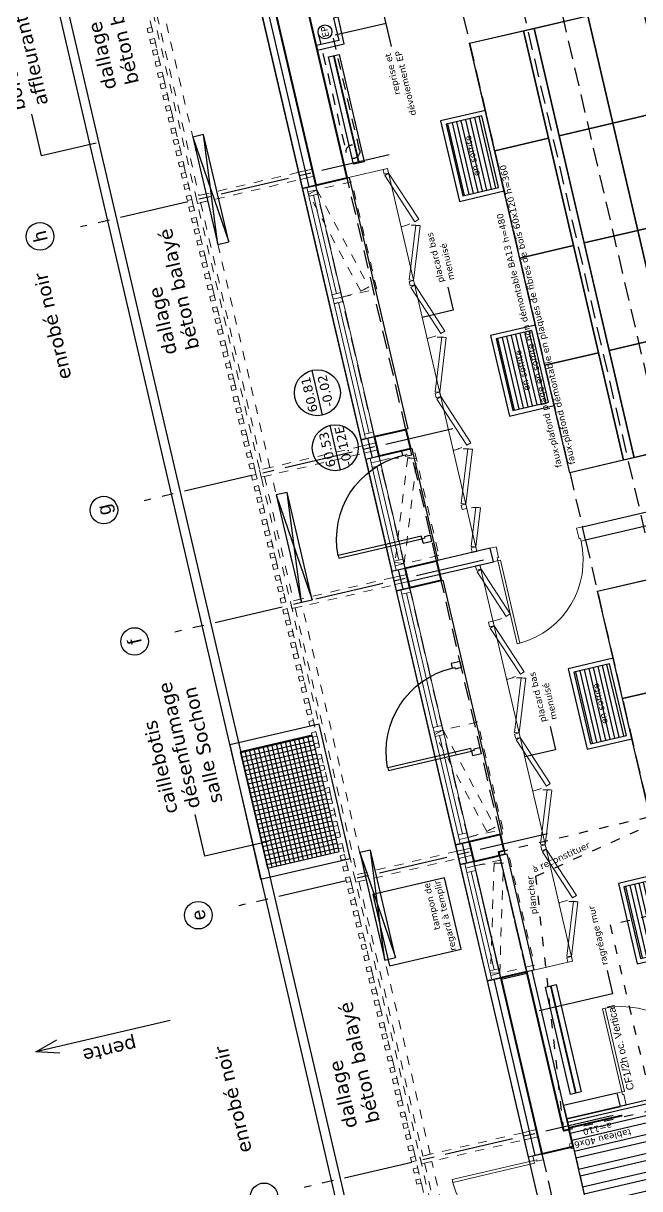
# Model space of a CAD drawing. Header units: metres. Extents: x 595893 to 596105, y 139631 to 139768.
# Drawn here: x 596065.26 to 596071.97, y 139685.35 to 139698.04 of the extents above; entities that cross this region are included whole.
import ezdxf
from ezdxf.enums import TextEntityAlignment as Align

# ---------------------------------------------------------------- set-up
doc = ezdxf.new("R2010")
doc.units = ezdxf.units.M
doc.header["$MEASUREMENT"] = 0
for name, pattern in [('01', [0.15, 0.1, -0.05]), ('02', [0.28, 0.2, -0.08]), ('ACAD_ISO12W100', [21, 12, -3, 0, -3, 0, -3]), ('AXES2', [1.125, 0.75, -0.125, 0.125, -0.125]), ('CACHE2', [0.1875, 0.125, -0.0625]), ('CACHEx2', [0.75, 0.5, -0.25]), ('POINTILLE', [0.25, 0, -0.25])]:
    doc.linetypes.add(name, pattern=pattern)
for name, color, linetype in [('00-AXE-0.00', 14, 'AXES2'), ('01-CLOISON-0.25', 3, 'Continuous'), ('01-DOUBLAGE-0.0x', 6, 'Continuous'), ('01-ISOL-0.08', 43, 'ISOLATION'), ('01-SANITAIRE-0.15', 44, 'Continuous'), ('02-VU-CACHE-01-0.10', 133, '01'), ('05-COT-ALTIM-0.20', 42, 'Continuous'), ('05-COT-ALTIM-EXIST-0.20', 21, 'Continuous'), ('06-TXT-DETAILS-DIVERS-02.20', 2, 'Continuous'), ('07-CHAUFFAGE-0.13', 210, 'Continuous'), ('07-CTA-0.13', 163, 'Continuous'), ('07-ECLAIRAGE-0.13', 31, 'Continuous'), ('07-PLAFONDS-0.13', 5, 'Continuous'), ('07-REVETEMENTS-INTER-0.10', 10, 'Continuous'), ('08-VU-0.08', 56, 'Continuous'), ('08-VU-0.13', 44, 'Continuous')]:
    doc.layers.add(name, color=color, linetype=linetype)
doc.layers.add('01-BETON-0.40', color=4, linetype='Continuous', lineweight=40)
doc.layers.add('01-MEN-CP-0.15', color=2, linetype='Continuous', lineweight=18)
doc.layers.add('10-DEMOL-GO-0.25', color=1, linetype='Continuous', plot=False)
doc.styles.add('détail 100', font='verdana.ttf', dxfattribs={"height": 0.1})
doc.styles.add('locaux 20', font='verdana.ttf', dxfattribs={"height": 0.07})
doc.styles.get("Standard").update_dxf_attribs({"font": 'arial.ttf'})
doc.linetypes.add('ISOLATION', pattern='A,0.0001,-0.1,[134,ltypeshp.shx,S=0.1,R=0,X=-0.1,Y=0],-0.2,[134,ltypeshp.shx,S=0.1,R=180,X=0.1,Y=0],-0.1', length=0.4001)

# ---------------------------------------------------------------- blocks, each defined once
blk = doc.blocks.new('P90')
at = {"linetype": 'Continuous'}
for points in [[(-0.05, 0.929), (-0.05, 0), (-0.08, 0), (-0.08, 0.929)], [(-0.965, -0.03), (-0.965, -0.1), (-1.03, -0.1), (-1.03, 0), (-0.98, 0), (-0.98, -0.03)], [(0, 0), (0, -0.1), (-0.065, -0.1), (-0.065, -0.03), (-0.05, -0.03), (-0.05, 0)]]:
    blk.add_lwpolyline(points, close=True, dxfattribs=at)
blk.add_arc((-0.043, -0.006), 0.937, 92.2388, 179.6062, dxfattribs=at)
at = {"linetype": 'Continuous', "text_generation_flag": 6}
blk.add_attdef('TEXTE', text='', height=0.08, rotation=90, dxfattribs=at).set_placement((-0.188, 0.469), align=Align.CENTER)
blk = doc.blocks.new('fen120')
at = {"layer": '01-MEN-CP-0.15'}
blk.add_line((1.2, 0.05), (0.1, 0.05), dxfattribs=at)
for points in [[(0.05, 0.1), (0, 0.1), (0, 0), (0.05, 0)], [(1.25, 0.1), (0.05, 0.1), (0.05, 0), (1.25, 0)], [(0.1, 0.1), (0.05, 0.1), (0.05, 0), (0.1, 0)], [(1.25, 0.1), (1.2, 0.1), (1.2, 0), (1.25, 0)], [(1.3, 0.1), (1.25, 0.1), (1.25, 0), (1.3, 0)]]:
    blk.add_lwpolyline(points, close=True, dxfattribs=at)
at = {"layer": '01-MEN-CP-0.15', "linetype": '01'}
blk.add_lwpolyline([(1.235, -0.214), (0.076, 0.097), (0.05, 0), (1.209, -0.311)], close=True, dxfattribs=at)
blk.add_lwpolyline([(1.25, 0), (1.25, -0.388), (0.05, -0.388), (0.05, 0)], dxfattribs=at)
blk.add_arc((0.05, 0), 1.2, 345, 0, dxfattribs=at)
blk = doc.blocks.new('P140T90')
for points in [[(-0.05, 0.915), (-0.05, 0), (-0.08, 0), (-0.08, 0.915)], [(-1.48, 0.515), (-1.48, 0), (-1.45, 0), (-1.45, 0.515)], [(-1.53, 0), (-1.53, -0.1), (-1.465, -0.1), (-1.465, -0.03), (-1.48, -0.03), (-1.48, 0)], [(0, 0), (0, -0.1), (-0.065, -0.1), (-0.065, -0.03), (-0.05, -0.03), (-0.05, 0)]]:
    blk.add_lwpolyline(points, close=True)
for centre, radius, start, end in [((-0.05, 0), 0.915, 90, 181.8789), ((-1.48, 0), 0.515, 0, 90)]:
    blk.add_arc(centre, radius, start, end)
at = {"style": 'détail 100'}
blk.add_attdef('P140T90', (-0.116, 0.156), '', height=0.08, rotation=90, dxfattribs=at)
blk = doc.blocks.new('diffuseur40x80')
at = {"layer": '07-CTA-0.13'}
h = blk.add_hatch(dxfattribs=at)
h.set_pattern_fill('_USER', color=256, scale=0.05, pattern_type=0)
h.set_pattern_definition([(0, (0, 0), (0, 0.05), [])])
h.paths.add_polyline_path([(-0.05, 0.05), (-0.05, 0.45), (-0.85, 0.45), (-0.85, 0.05)])
for points in [[(0, 0), (0, 0.5), (-0.9, 0.5), (-0.9, 0)], [(-0.05, 0.05), (-0.05, 0.45), (-0.85, 0.45), (-0.85, 0.05)]]:
    blk.add_lwpolyline(points, close=True, dxfattribs=at)
blk = doc.blocks.new('P90-15')
at = {"linetype": 'Continuous'}
for points in [[(-0.05, 0.929), (-0.05, 0), (-0.08, 0), (-0.08, 0.929)], [(-0.965, -0.03), (-0.965, -0.15), (-1.03, -0.15), (-1.03, 0), (-0.98, 0), (-0.98, -0.03)], [(0, 0), (0, -0.15), (-0.065, -0.15), (-0.065, -0.03), (-0.05, -0.03), (-0.05, 0)]]:
    blk.add_lwpolyline(points, close=True, dxfattribs=at)
blk.add_arc((-0.043, -0.006), 0.937, 92.2388, 179.6062, dxfattribs=at)
at = {"linetype": 'Continuous', "text_generation_flag": 6}
blk.add_attdef('TEXTE', text='', height=0.08, rotation=270, dxfattribs=at).set_placement((-0.105, 0.389), align=Align.CENTER)
blk = doc.blocks.new('Niv+Alti-Plan')
blk.add_line((-0.25, 0), (0.25, 0))
blk.add_circle((0, 0), 0.25)
at = {"style": 'détail 100'}
for tag, p in [('ALTI', (0, 0.09)), ('NIVEAU', (0, -0.09))]:
    blk.add_attdef(tag, text='', height=0.1, dxfattribs=at).set_placement(p, align=Align.MIDDLE_CENTER)

msp = doc.modelspace()

# ---------------------------------------------------------------- hatches: boundary and pattern name
at = {"layer": '08-VU-0.08'}
h = msp.add_hatch(dxfattribs=at)
h.set_pattern_fill('_USER', color=256, scale=0.05, double=1, pattern_type=0)
h.set_pattern_definition([(103.12127, (596102.446755, 139658.78305), (-0.04869459, -0.011350643), []), (193.12127, (596102.446755, 139658.78305), (0.011350643, -0.04869459), [])])
h.paths.add_polyline_path([(596068.699, 139689.018), (596068.407, 139690.285), (596067.627, 139690.105), (596067.92, 139688.838)])

# ---------------------------------------------------------------- linework, layer by layer
at = {"layer": '00-AXE-0.00'}
for p, q in [((596069.242, 139696.603), (596065.883, 139695.82)), ((596069.937, 139693.623), (596066.577, 139692.839)), ((596070.271, 139692.191), (596066.911, 139691.408)), ((596070.965, 139689.211), (596067.606, 139688.428)), ((596071.68, 139686.146), (596068.32, 139685.362))]:
    msp.add_line(p, q, dxfattribs=at)
at = {"layer": '00-AXE-0.00', "linetype": 'Continuous'}
for centre in [(596065.444, 139695.717), (596066.139, 139692.737), (596066.473, 139691.306), (596067.167, 139688.326), (596067.882, 139685.26)]:
    msp.add_circle(centre, 0.15, dxfattribs=at)
at = {"layer": '01-BETON-0.40'}
for points in [[(596068.446, 139696.273), (596068.787, 139696.353), (596067.975, 139699.839), (596067.634, 139699.76)], [(596069.084, 139693.537), (596069.425, 139693.616), (596069.475, 139693.402), (596069.134, 139693.323)], [(596069.418, 139692.105), (596069.759, 139692.185), (596069.809, 139691.97), (596069.468, 139691.891)], [(596070.445, 139688.977), (596070.436, 139689.016), (596070.494, 139689.029), (596070.454, 139689.205), (596070.113, 139689.125), (596070.163, 139688.911)], [(596070.458, 139687.645), (596070.905, 139685.726), (596071.246, 139685.806), (596071.203, 139685.991), (596071.144, 139685.977), (596070.74, 139687.711)]]:
    msp.add_lwpolyline(points, close=True, dxfattribs=at)
at = {"layer": '01-CLOISON-0.25'}
for points in [[(596068.451, 139697.794), (596068.463, 139697.746), (596068.755, 139697.814), (596068.687, 139698.106), (596068.638, 139698.094), (596068.695, 139697.851)], [(596076.839, 139693.835), (596076.873, 139693.689), (596071.38, 139692.409), (596071.346, 139692.555)], [(596069.452, 139691.959), (596070.377, 139692.175), (596070.343, 139692.321), (596069.418, 139692.105)], [(596070.445, 139688.977), (596070.436, 139689.016), (596070.494, 139689.029), (596070.503, 139688.99)], [(596070.74, 139687.711), (596071.144, 139685.977), (596071.203, 139685.991), (596070.799, 139687.724)], [(596071.175, 139686.108), (596071.76, 139686.244), (596071.726, 139686.39), (596071.141, 139686.254)]]:
    msp.add_lwpolyline(points, close=True, dxfattribs=at)
at = {"layer": '01-DOUBLAGE-0.0x'}
for points in [[(596068.446, 139696.273), (596068.3, 139696.239), (596067.488, 139699.726), (596067.634, 139699.76)], [(596069.134, 139693.323), (596068.988, 139693.288), (596068.938, 139693.503), (596069.084, 139693.537)], [(596069.468, 139691.891), (596069.322, 139691.857), (596069.272, 139692.071), (596069.418, 139692.105)], [(596070.163, 139688.911), (596070.017, 139688.877), (596069.967, 139689.091), (596070.113, 139689.125)], [(596070.905, 139685.726), (596070.759, 139685.692), (596070.312, 139687.611), (596070.458, 139687.645)]]:
    msp.add_lwpolyline(points, dxfattribs=at)
at = {"layer": '01-ISOL-0.08', "ltscale": 0.15}
for points in [[(596068.373, 139696.256), (596067.561, 139699.743)], [(596069.061, 139693.306), (596069.011, 139693.52)], [(596069.395, 139691.874), (596069.345, 139692.088)], [(596070.09, 139688.894), (596070.04, 139689.108)], [(596070.832, 139685.709), (596070.385, 139687.628)]]:
    msp.add_lwpolyline(points, dxfattribs=at)
at = {"layer": '01-MEN-CP-0.15', "linetype": 'CACHEx2', "ltscale": 0.1}
for p, q in [((596066.877, 139696.838), (596066.926, 139696.849)), ((596066.934, 139696.594), (596066.983, 139696.606)), ((596067.303, 139695.012), (596067.352, 139695.023)), ((596067.36, 139694.768), (596067.408, 139694.78)), ((596067.729, 139693.186), (596067.777, 139693.197)), ((596067.785, 139692.943), (596067.834, 139692.954)), ((596068.154, 139691.36), (596068.203, 139691.372)), ((596068.211, 139691.117), (596068.26, 139691.128)), ((596068.58, 139689.534), (596068.628, 139689.546)), ((596068.637, 139689.291), (596068.685, 139689.302)), ((596069.005, 139687.708), (596069.054, 139687.72)), ((596069.062, 139687.465), (596069.111, 139687.476)), ((596069.431, 139685.883), (596069.48, 139685.894))]:
    msp.add_line(p, q, dxfattribs=at)
at = {"layer": '01-MEN-CP-0.15'}
for p, q in [((596068.787, 139696.353), (596069.226, 139696.455)), ((596070.197, 139692.287), (596069.226, 139696.455)), ((596068.693, 139694.996), (596069.024, 139693.574)), ((596069.108, 139693.214), (596069.347, 139692.191)), ((596070.231, 139692.141), (596071.237, 139687.826)), ((596069.769, 139690.38), (596069.431, 139691.831)), ((596070.769, 139687.717), (596071.237, 139687.826))]:
    msp.add_line(p, q, dxfattribs=at)
at = {"layer": '01-MEN-CP-0.15', "linetype": 'CACHEx2', "ltscale": 0.1}
for points in [[(596063.283, 139712.479), (596071.324, 139677.982), (596071.373, 139677.993), (596063.331, 139712.49)], [(596067.174, 139696.162), (596067.251, 139696.18), (596066.522, 139699.311), (596066.444, 139699.293)], [(596066.611, 139697.982), (596066.622, 139697.933), (596066.671, 139697.945), (596066.659, 139697.993)], [(596066.639, 139697.86), (596066.65, 139697.812), (596066.699, 139697.823), (596066.688, 139697.872)], [(596066.667, 139697.739), (596066.679, 139697.69), (596066.727, 139697.701), (596066.716, 139697.75)], [(596066.696, 139697.617), (596066.707, 139697.568), (596066.756, 139697.58), (596066.744, 139697.628)], [(596066.724, 139697.495), (596066.735, 139697.446), (596066.784, 139697.458), (596066.773, 139697.506)], [(596066.752, 139697.373), (596066.764, 139697.325), (596066.813, 139697.336), (596066.801, 139697.385)], [(596066.781, 139697.252), (596066.792, 139697.203), (596066.841, 139697.214), (596066.83, 139697.263)], [(596066.809, 139697.13), (596066.821, 139697.081), (596066.869, 139697.093), (596066.858, 139697.141)], [(596066.838, 139697.008), (596066.849, 139696.96), (596066.898, 139696.971), (596066.886, 139697.02)], [(596066.866, 139696.887), (596066.877, 139696.838), (596066.926, 139696.849), (596066.915, 139696.898)], [(596066.894, 139696.765), (596066.906, 139696.716), (596066.954, 139696.727), (596066.943, 139696.776)], [(596066.923, 139696.643), (596066.934, 139696.594), (596066.983, 139696.606), (596066.971, 139696.654)], [(596066.951, 139696.521), (596066.962, 139696.473), (596067.011, 139696.484), (596067, 139696.533)], [(596066.979, 139696.4), (596066.991, 139696.351), (596067.04, 139696.362), (596067.028, 139696.411)], [(596067.139, 139696.154), (596067.158, 139696.076), (596068.278, 139696.337), (596068.259, 139696.415)], [(596067.008, 139696.278), (596067.019, 139696.229), (596067.068, 139696.241), (596067.057, 139696.289)], [(596067.036, 139696.156), (596067.048, 139696.107), (596067.096, 139696.119), (596067.085, 139696.167)], [(596067.868, 139693.181), (596067.946, 139693.2), (596067.27, 139696.102), (596067.192, 139696.084)], [(596067.065, 139696.034), (596067.076, 139695.986), (596067.125, 139695.997), (596067.113, 139696.046)], [(596067.093, 139695.913), (596067.104, 139695.864), (596067.153, 139695.875), (596067.142, 139695.924)], [(596067.121, 139695.791), (596067.133, 139695.742), (596067.181, 139695.754), (596067.17, 139695.802)], [(596067.15, 139695.669), (596067.161, 139695.621), (596067.21, 139695.632), (596067.198, 139695.681)], [(596067.178, 139695.548), (596067.189, 139695.499), (596067.238, 139695.51), (596067.227, 139695.559)], [(596067.206, 139695.426), (596067.218, 139695.377), (596067.267, 139695.388), (596067.255, 139695.437)], [(596067.235, 139695.304), (596067.246, 139695.255), (596067.295, 139695.267), (596067.284, 139695.315)], [(596067.263, 139695.182), (596067.275, 139695.134), (596067.323, 139695.145), (596067.312, 139695.194)], [(596067.292, 139695.061), (596067.303, 139695.012), (596067.352, 139695.023), (596067.34, 139695.072)], [(596067.32, 139694.939), (596067.331, 139694.89), (596067.38, 139694.902), (596067.369, 139694.95)], [(596067.348, 139694.817), (596067.36, 139694.768), (596067.408, 139694.78), (596067.397, 139694.829)], [(596067.377, 139694.695), (596067.388, 139694.647), (596067.437, 139694.658), (596067.425, 139694.707)], [(596067.405, 139694.574), (596067.416, 139694.525), (596067.465, 139694.536), (596067.454, 139694.585)], [(596067.433, 139694.452), (596067.445, 139694.403), (596067.493, 139694.415), (596067.482, 139694.463)], [(596067.462, 139694.33), (596067.473, 139694.282), (596067.522, 139694.293), (596067.511, 139694.342)], [(596067.49, 139694.209), (596067.502, 139694.16), (596067.55, 139694.171), (596067.539, 139694.22)], [(596067.519, 139694.087), (596067.53, 139694.038), (596067.579, 139694.049), (596067.567, 139694.098)], [(596067.547, 139693.965), (596067.558, 139693.916), (596067.607, 139693.928), (596067.596, 139693.976)], [(596067.575, 139693.843), (596067.587, 139693.795), (596067.635, 139693.806), (596067.624, 139693.855)], [(596067.604, 139693.722), (596067.615, 139693.673), (596067.664, 139693.684), (596067.652, 139693.733)], [(596067.632, 139693.6), (596067.643, 139693.551), (596067.692, 139693.563), (596067.681, 139693.611)], [(596067.66, 139693.478), (596067.672, 139693.43), (596067.72, 139693.441), (596067.709, 139693.49)], [(596067.834, 139693.174), (596067.852, 139693.096), (596068.972, 139693.357), (596068.954, 139693.435)], [(596067.689, 139693.356), (596067.7, 139693.308), (596067.749, 139693.319), (596067.738, 139693.368)], [(596067.717, 139693.235), (596067.729, 139693.186), (596067.777, 139693.197), (596067.766, 139693.246)], [(596067.746, 139693.113), (596067.757, 139693.064), (596067.806, 139693.076), (596067.794, 139693.124)], [(596068.202, 139691.75), (596068.28, 139691.768), (596067.964, 139693.122), (596067.886, 139693.104)], [(596067.774, 139692.991), (596067.785, 139692.943), (596067.834, 139692.954), (596067.823, 139693.003)], [(596067.802, 139692.87), (596067.814, 139692.821), (596067.862, 139692.832), (596067.851, 139692.881)], [(596067.831, 139692.748), (596067.842, 139692.699), (596067.891, 139692.711), (596067.879, 139692.759)], [(596067.859, 139692.626), (596067.87, 139692.577), (596067.919, 139692.589), (596067.908, 139692.637)], [(596067.887, 139692.504), (596067.899, 139692.456), (596067.947, 139692.467), (596067.936, 139692.516)], [(596067.916, 139692.383), (596067.927, 139692.334), (596067.976, 139692.345), (596067.965, 139692.394)], [(596067.944, 139692.261), (596067.956, 139692.212), (596068.004, 139692.224), (596067.993, 139692.272)], [(596067.973, 139692.139), (596067.984, 139692.091), (596068.033, 139692.102), (596068.021, 139692.151)], [(596068.001, 139692.017), (596068.012, 139691.969), (596068.061, 139691.98), (596068.05, 139692.029)], [(596068.029, 139691.896), (596068.041, 139691.847), (596068.089, 139691.858), (596068.078, 139691.907)], [(596068.168, 139691.742), (596068.186, 139691.664), (596069.306, 139691.925), (596069.288, 139692.003)], [(596068.058, 139691.774), (596068.069, 139691.725), (596068.118, 139691.737), (596068.106, 139691.785)], [(596068.086, 139691.652), (596068.097, 139691.604), (596068.146, 139691.615), (596068.135, 139691.664)], [(596068.897, 139688.77), (596068.975, 139688.788), (596068.298, 139691.69), (596068.22, 139691.672)], [(596068.114, 139691.531), (596068.126, 139691.482), (596068.174, 139691.493), (596068.163, 139691.542)], [(596068.143, 139691.409), (596068.154, 139691.36), (596068.203, 139691.372), (596068.192, 139691.42)], [(596068.171, 139691.287), (596068.183, 139691.238), (596068.231, 139691.25), (596068.22, 139691.298)], [(596068.2, 139691.165), (596068.211, 139691.117), (596068.26, 139691.128), (596068.248, 139691.177)], [(596068.228, 139691.044), (596068.239, 139690.995), (596068.288, 139691.006), (596068.277, 139691.055)], [(596068.256, 139690.922), (596068.268, 139690.873), (596068.316, 139690.885), (596068.305, 139690.933)], [(596068.285, 139690.8), (596068.296, 139690.752), (596068.345, 139690.763), (596068.333, 139690.812)], [(596068.313, 139690.679), (596068.324, 139690.63), (596068.373, 139690.641), (596068.362, 139690.69)], [(596068.341, 139690.557), (596068.353, 139690.508), (596068.401, 139690.519), (596068.39, 139690.568)], [(596068.37, 139690.435), (596068.381, 139690.386), (596068.43, 139690.398), (596068.418, 139690.446)], [(596068.398, 139690.313), (596068.41, 139690.265), (596068.458, 139690.276), (596068.447, 139690.325)], [(596068.427, 139690.192), (596068.438, 139690.143), (596068.487, 139690.154), (596068.475, 139690.203)], [(596068.455, 139690.07), (596068.466, 139690.021), (596068.515, 139690.033), (596068.504, 139690.081)], [(596068.483, 139689.948), (596068.495, 139689.899), (596068.543, 139689.911), (596068.532, 139689.96)], [(596068.512, 139689.826), (596068.523, 139689.778), (596068.572, 139689.789), (596068.56, 139689.838)], [(596068.54, 139689.705), (596068.551, 139689.656), (596068.6, 139689.667), (596068.589, 139689.716)], [(596068.568, 139689.583), (596068.58, 139689.534), (596068.628, 139689.546), (596068.617, 139689.594)], [(596068.597, 139689.461), (596068.608, 139689.413), (596068.657, 139689.424), (596068.645, 139689.473)], [(596068.625, 139689.34), (596068.637, 139689.291), (596068.685, 139689.302), (596068.674, 139689.351)], [(596068.654, 139689.218), (596068.665, 139689.169), (596068.714, 139689.18), (596068.702, 139689.229)], [(596068.682, 139689.096), (596068.693, 139689.047), (596068.742, 139689.059), (596068.731, 139689.107)], [(596068.71, 139688.974), (596068.722, 139688.926), (596068.77, 139688.937), (596068.759, 139688.986)], [(596068.863, 139688.762), (596068.881, 139688.684), (596070.001, 139688.945), (596069.982, 139689.023)], [(596068.739, 139688.853), (596068.75, 139688.804), (596068.799, 139688.815), (596068.787, 139688.864)], [(596068.767, 139688.731), (596068.778, 139688.682), (596068.827, 139688.694), (596068.816, 139688.742)], [(596068.795, 139688.609), (596068.807, 139688.561), (596068.855, 139688.572), (596068.844, 139688.621)], [(596069.611, 139685.704), (596069.689, 139685.723), (596068.993, 139688.71), (596068.915, 139688.692)], [(596068.824, 139688.487), (596068.835, 139688.439), (596068.884, 139688.45), (596068.872, 139688.499)], [(596068.852, 139688.366), (596068.864, 139688.317), (596068.912, 139688.328), (596068.901, 139688.377)], [(596068.881, 139688.244), (596068.892, 139688.195), (596068.941, 139688.207), (596068.929, 139688.255)], [(596068.909, 139688.122), (596068.92, 139688.074), (596068.969, 139688.085), (596068.958, 139688.134)], [(596068.937, 139688.001), (596068.949, 139687.952), (596068.997, 139687.963), (596068.986, 139688.012)], [(596068.966, 139687.879), (596068.977, 139687.83), (596069.026, 139687.842), (596069.014, 139687.89)], [(596068.994, 139687.757), (596069.005, 139687.708), (596069.054, 139687.72), (596069.043, 139687.768)], [(596069.022, 139687.635), (596069.034, 139687.587), (596069.082, 139687.598), (596069.071, 139687.647)], [(596069.051, 139687.514), (596069.062, 139687.465), (596069.111, 139687.476), (596069.099, 139687.525)], [(596069.079, 139687.392), (596069.09, 139687.343), (596069.139, 139687.355), (596069.128, 139687.403)], [(596069.108, 139687.27), (596069.119, 139687.222), (596069.168, 139687.233), (596069.156, 139687.282)], [(596069.136, 139687.148), (596069.147, 139687.1), (596069.196, 139687.111), (596069.185, 139687.16)], [(596069.164, 139687.027), (596069.176, 139686.978), (596069.224, 139686.989), (596069.213, 139687.038)], [(596069.193, 139686.905), (596069.204, 139686.856), (596069.253, 139686.868), (596069.241, 139686.916)], [(596069.221, 139686.783), (596069.232, 139686.735), (596069.281, 139686.746), (596069.27, 139686.795)], [(596069.249, 139686.662), (596069.261, 139686.613), (596069.309, 139686.624), (596069.298, 139686.673)], [(596069.278, 139686.54), (596069.289, 139686.491), (596069.338, 139686.503), (596069.326, 139686.551)], [(596069.306, 139686.418), (596069.317, 139686.369), (596069.366, 139686.381), (596069.355, 139686.429)], [(596069.335, 139686.296), (596069.346, 139686.248), (596069.395, 139686.259), (596069.383, 139686.308)], [(596069.363, 139686.175), (596069.374, 139686.126), (596069.423, 139686.137), (596069.412, 139686.186)], [(596069.391, 139686.053), (596069.403, 139686.004), (596069.451, 139686.016), (596069.44, 139686.064)], [(596069.42, 139685.931), (596069.431, 139685.883), (596069.48, 139685.894), (596069.468, 139685.943)], [(596069.577, 139685.696), (596069.595, 139685.619), (596070.715, 139685.88), (596070.697, 139685.958)], [(596069.448, 139685.809), (596069.459, 139685.761), (596069.508, 139685.772), (596069.497, 139685.821)], [(596069.476, 139685.688), (596069.488, 139685.639), (596069.536, 139685.65), (596069.525, 139685.699)], [(596069.505, 139685.566), (596069.516, 139685.517), (596069.565, 139685.529), (596069.553, 139685.577)], [(596070.326, 139682.639), (596070.404, 139682.657), (596069.707, 139685.645), (596069.629, 139685.626)], [(596069.533, 139685.444), (596069.544, 139685.396), (596069.593, 139685.407), (596069.582, 139685.456)]]:
    msp.add_lwpolyline(points, close=True, dxfattribs=at)
at = {"layer": '01-MEN-CP-0.15'}
for points in [[(596068.259, 139696.415), (596068.278, 139696.337), (596068.424, 139696.371), (596068.406, 139696.449)], [(596069.188, 139696.395), (596069.237, 139696.406), (596069.226, 139696.455), (596069.177, 139696.444)], [(596069.523, 139695.877), (596069.565, 139695.904), (596069.237, 139696.406), (596069.195, 139696.379)], [(596069.532, 139695.839), (596069.581, 139695.833), (596069.509, 139695.238), (596069.46, 139695.244)], [(596069.461, 139695.226), (596069.509, 139695.238), (596069.521, 139695.189), (596069.472, 139695.178)], [(596069.807, 139694.659), (596069.848, 139694.686), (596069.521, 139695.189), (596069.479, 139695.162)], [(596068.976, 139693.563), (596068.644, 139694.985), (596068.742, 139695.007), (596069.073, 139693.585)], [(596069.815, 139694.622), (596069.865, 139694.616), (596069.793, 139694.02), (596069.743, 139694.026)], [(596069.744, 139694.009), (596069.793, 139694.02), (596069.804, 139693.972), (596069.756, 139693.96)], [(596070.09, 139693.442), (596070.132, 139693.469), (596069.804, 139693.972), (596069.763, 139693.944)], [(596068.987, 139693.514), (596068.976, 139693.563), (596069.073, 139693.585), (596069.084, 139693.537)], [(596068.954, 139693.435), (596068.972, 139693.357), (596069.118, 139693.391), (596069.1, 139693.469)], [(596069.037, 139693.3), (596069.048, 139693.251), (596069.146, 139693.274), (596069.134, 139693.323)], [(596070.099, 139693.405), (596070.149, 139693.399), (596070.077, 139692.803), (596070.027, 139692.809)], [(596069.048, 139693.251), (596069.309, 139692.131), (596069.407, 139692.154), (596069.146, 139693.274)], [(596069.048, 139693.251), (596069.06, 139693.202), (596069.157, 139693.225), (596069.146, 139693.274)], [(596070.028, 139692.792), (596070.077, 139692.803), (596070.088, 139692.754), (596070.039, 139692.743)], [(596070.188, 139692.768), (596070.237, 139692.762), (596070.186, 139692.335), (596070.136, 139692.341)], [(596070.137, 139692.324), (596070.186, 139692.335), (596070.197, 139692.287), (596070.148, 139692.275)], [(596069.298, 139692.18), (596069.309, 139692.131), (596069.407, 139692.154), (596069.395, 139692.203)], [(596069.309, 139692.131), (596069.321, 139692.082), (596069.418, 139692.105), (596069.407, 139692.154)], [(596069.288, 139692.003), (596069.306, 139691.925), (596069.452, 139691.959), (596069.434, 139692.037)], [(596070.194, 139692.081), (596070.243, 139692.092), (596070.231, 139692.141), (596070.182, 139692.129)], [(596070.518, 139691.579), (596070.559, 139691.606), (596070.243, 139692.092), (596070.201, 139692.065)], [(596069.371, 139691.868), (596069.382, 139691.82), (596069.479, 139691.842), (596069.468, 139691.891)], [(596069.382, 139691.82), (596069.72, 139690.368), (596069.818, 139690.391), (596069.479, 139691.842)], [(596070.337, 139691.467), (596070.386, 139691.478), (596070.374, 139691.527), (596070.326, 139691.516)], [(596070.337, 139691.467), (596070.386, 139691.478), (596070.374, 139691.527), (596070.326, 139691.516)], [(596070.672, 139690.949), (596070.713, 139690.976), (596070.386, 139691.478), (596070.344, 139691.451)], [(596070.672, 139690.949), (596070.713, 139690.976), (596070.386, 139691.478), (596070.344, 139691.451)], [(596070.68, 139690.911), (596070.73, 139690.905), (596070.658, 139690.31), (596070.608, 139690.316)], [(596070.68, 139690.911), (596070.73, 139690.905), (596070.658, 139690.31), (596070.608, 139690.316)], [(596070.621, 139690.25), (596070.669, 139690.261), (596070.658, 139690.31), (596070.609, 139690.298)], [(596070.621, 139690.25), (596070.669, 139690.261), (596070.658, 139690.31), (596070.609, 139690.298)], [(596070.609, 139690.298), (596070.658, 139690.31), (596070.669, 139690.261), (596070.621, 139690.25)], [(596070.955, 139689.731), (596070.997, 139689.759), (596070.669, 139690.261), (596070.627, 139690.234)], [(596070.955, 139689.731), (596070.997, 139689.759), (596070.669, 139690.261), (596070.627, 139690.234)], [(596070.964, 139689.694), (596071.014, 139689.688), (596070.942, 139689.092), (596070.892, 139689.098)], [(596070.964, 139689.694), (596071.014, 139689.688), (596070.942, 139689.092), (596070.892, 139689.098)], [(596069.982, 139689.023), (596070.001, 139688.945), (596070.147, 139688.979), (596070.129, 139689.057)], [(596070.904, 139689.032), (596070.953, 139689.044), (596070.942, 139689.092), (596070.893, 139689.081)], [(596070.893, 139689.081), (596070.942, 139689.092), (596070.953, 139689.044), (596070.904, 139689.032)], [(596071.239, 139688.514), (596071.281, 139688.541), (596070.953, 139689.044), (596070.911, 139689.016)], [(596071.248, 139688.477), (596071.297, 139688.471), (596071.226, 139687.875), (596071.176, 139687.881)], [(596071.177, 139687.864), (596071.226, 139687.875), (596071.237, 139687.826), (596071.188, 139687.815)], [(596070.697, 139685.958), (596070.715, 139685.88), (596070.861, 139685.914), (596070.843, 139685.992)]]:
    msp.add_lwpolyline(points, close=True, dxfattribs=at)
at = {"layer": '01-MEN-CP-0.15', "linetype": '01'}
msp.add_lwpolyline([(596069.146, 139693.274), (596069.524, 139693.362), (596069.785, 139692.242), (596069.407, 139692.154)], dxfattribs=at)
msp.add_lwpolyline([(596069.445, 139693.308), (596069.307, 139692.166), (596069.407, 139692.154), (596069.544, 139693.296)], close=True, dxfattribs=at)
at = {"layer": '01-MEN-CP-0.15', "linetype": '01', "ltscale": 0.5}
for centre, radius, start, end in [((596069.237, 139696.406), 0.6, 283.1213, 303.1213), ((596069.509, 139695.238), 0.6, 83.1213, 103.1213), ((596069.521, 139695.189), 0.6, 283.1213, 303.1213), ((596069.793, 139694.02), 0.6, 83.1213, 103.1213), ((596069.804, 139693.972), 0.6, 283.1213, 303.1213), ((596070.077, 139692.803), 0.6, 83.1213, 103.1213), ((596070.186, 139692.335), 0.43, 83.1213, 103.1213), ((596070.243, 139692.092), 0.58, 283.1213, 303.1213), ((596070.386, 139691.478), 0.6, 283.1213, 303.1213), ((596070.386, 139691.478), 0.6, 283.1213, 303.1213), ((596070.658, 139690.31), 0.6, 83.1213, 103.1213), ((596070.658, 139690.31), 0.6, 83.1213, 103.1213), ((596070.669, 139690.261), 0.6, 283.1213, 303.1213), ((596070.669, 139690.261), 0.6, 283.1213, 303.1213), ((596070.942, 139689.092), 0.6, 83.1213, 103.1213), ((596070.942, 139689.092), 0.6, 83.1213, 103.1213), ((596070.953, 139689.044), 0.6, 283.1213, 303.1213), ((596071.226, 139687.875), 0.6, 83.1213, 103.1213)]:
    msp.add_arc(centre, radius, start, end, dxfattribs=at)
at = {"layer": '01-MEN-CP-0.15', "linetype": '01'}
msp.add_arc((596069.407, 139692.154), 1.15, 83.1213, 103.1213, dxfattribs=at)
at = {"layer": '01-SANITAIRE-0.15', "linetype": 'CACHE2'}
for p, q in [((596068.472, 139697.927), (596068.776, 139696.623)), ((596068.922, 139696.657), (596068.618, 139697.961))]:
    msp.add_line(p, q, dxfattribs=at)
at = {"layer": '01-SANITAIRE-0.15'}
msp.add_circle((596068.545, 139697.944), 0.075, dxfattribs=at)
at = {"layer": '01-SANITAIRE-0.15', "linetype": 'CACHE2'}
msp.add_circle((596068.849, 139696.64), 0.075, dxfattribs=at)
at = {"layer": '02-VU-CACHE-01-0.10', "linetype": '02'}
for p, q in [((596069.425, 139693.616), (596068.787, 139696.353)), ((596069.084, 139693.537), (596068.446, 139696.273)), ((596069.418, 139692.105), (596069.134, 139693.323)), ((596069.759, 139692.185), (596069.475, 139693.402)), ((596070.454, 139689.205), (596069.809, 139691.97)), ((596070.113, 139689.125), (596069.468, 139691.891)), ((596070.458, 139687.645), (596070.163, 139688.911)), ((596070.74, 139687.711), (596070.445, 139688.977)), ((596070.905, 139685.726), (596071.543, 139682.99)), ((596071.246, 139685.806), (596071.884, 139683.069))]:
    msp.add_line(p, q, dxfattribs=at)
at = {"layer": '06-TXT-DETAILS-DIVERS-02.20'}
for points in [[(596069.27, 139697.784), (596069.117, 139698.437), (596068.563, 139698.308)], [(596069.27, 139697.784), (596069.211, 139698.036), (596068.656, 139697.907)], [(596066.056, 139696.733), (596065.461, 139696.595), (596065.355, 139697.047)], [(596069.88, 139695.164), (596069.939, 139694.913), (596069.603, 139694.835)], [(596070.996, 139690.379), (596071.054, 139690.127), (596070.719, 139690.049)], [(596067.931, 139689.13), (596067.239, 139688.968), (596067.133, 139689.421)], [(596071.615, 139687.723), (596071.673, 139687.471), (596070.876, 139687.285)], [(596066.861, 139687.181), (596065.4, 139686.84)], [(596065.661, 139686.824), (596065.4, 139686.84), (596065.626, 139686.97)]]:
    msp.add_lwpolyline(points, dxfattribs=at)
at = {"layer": '06-TXT-DETAILS-DIVERS-02.20', "linetype": 'POINTILLE', "ltscale": 0.5}
msp.add_lwpolyline([(596072.501, 139689.497), (596072.739, 139688.474), (596071.648, 139688.22), (596072.118, 139686.204), (596071.144, 139685.977), (596070.436, 139689.016)], close=True, dxfattribs=at)
msp.add_lwpolyline([(596071.144, 139685.977), (596070.84, 139688.75), (596072.501, 139689.497)], dxfattribs=at)
at = {"layer": '07-CHAUFFAGE-0.13'}
for points in [[(596068.855, 139696.502), (596068.583, 139697.671), (596068.7, 139697.698), (596068.972, 139696.529)], [(596071.216, 139686.374), (596070.944, 139687.542), (596071.061, 139687.57), (596071.333, 139686.401)]]:
    msp.add_lwpolyline(points, close=True, dxfattribs=at)
at = {"layer": '07-CHAUFFAGE-0.13', "linetype": '01', "const_width": 0.02}
for points in [[(596068.914, 139696.516), (596068.641, 139697.684)], [(596071.275, 139686.387), (596071.002, 139687.556)]]:
    msp.add_lwpolyline(points, dxfattribs=at)
at = {"layer": '07-CTA-0.13', "linetype": '02'}
msp.add_lwpolyline([(596075.544, 139717.488), (596076.861, 139711.841), (596075.647, 139709.889), (596069.265, 139708.401), (596068.877, 139707.778), (596075.485, 139679.431), (596075.095, 139679.34), (596068.45, 139707.849), (596069.012, 139708.753), (596075.395, 139710.241), (596076.434, 139711.911), (596075.117, 139717.559)], dxfattribs=at)
at = {"layer": '07-ECLAIRAGE-0.13'}
for p, q in [((596067.107, 139696.798), (596067.497, 139695.657)), ((596067.38, 139695.629), (596067.224, 139696.825)), ((596068.288, 139691.734), (596068.132, 139692.93)), ((596068.015, 139692.903), (596068.405, 139691.761)), ((596068.923, 139689.007), (596069.313, 139687.866)), ((596069.196, 139687.838), (596069.04, 139689.034))]:
    msp.add_line(p, q, dxfattribs=at)
for points in [[(596071.793, 139693.28), (596070.704, 139697.955), (596070.821, 139697.982), (596071.91, 139693.307)], [(596067.107, 139696.798), (596067.38, 139695.629), (596067.497, 139695.657), (596067.224, 139696.825)], [(596068.015, 139692.903), (596068.288, 139691.734), (596068.405, 139691.761), (596068.132, 139692.93)], [(596068.923, 139689.007), (596069.196, 139687.838), (596069.313, 139687.866), (596069.04, 139689.034)]]:
    msp.add_lwpolyline(points, close=True, dxfattribs=at)
at = {"layer": '07-PLAFONDS-0.13', "linetype": '02'}
for p, q in [((596069.982, 139698.408), (596071.346, 139692.555)), ((596071.38, 139692.409), (596072.729, 139686.624))]:
    msp.add_line(p, q, dxfattribs=at)
at = {"layer": '07-PLAFONDS-0.13'}
for points in [[(596070.119, 139697.819), (596076.313, 139699.262), (596077.398, 139694.611), (596071.209, 139693.144)], [(596071.989, 139698.254), (596072.262, 139697.086), (596071.677, 139696.95), (596071.405, 139698.118)], [(596071.405, 139698.118), (596071.677, 139696.95), (596071.093, 139696.813), (596070.821, 139697.982)], [(596070.704, 139697.955), (596070.976, 139696.786), (596070.392, 139696.65), (596070.119, 139697.819)], [(596072.262, 139697.086), (596072.534, 139695.917), (596071.95, 139695.781), (596071.677, 139696.95)], [(596071.677, 139696.95), (596071.95, 139695.781), (596071.365, 139695.645), (596071.093, 139696.813)], [(596070.976, 139696.786), (596071.248, 139695.617), (596070.664, 139695.481), (596070.392, 139696.65)], [(596072.534, 139695.917), (596072.806, 139694.748), (596072.222, 139694.612), (596071.95, 139695.781)], [(596071.95, 139695.781), (596072.222, 139694.612), (596071.638, 139694.476), (596071.365, 139695.645)], [(596071.248, 139695.617), (596071.521, 139694.449), (596070.937, 139694.313), (596070.664, 139695.481)], [(596072.222, 139694.612), (596072.495, 139693.444), (596071.91, 139693.307), (596071.638, 139694.476)], [(596071.521, 139694.449), (596071.793, 139693.28), (596071.209, 139693.144), (596070.937, 139694.313)], [(596071.51, 139691.853), (596077.704, 139693.297), (596078.793, 139688.623), (596072.599, 139687.179)], [(596072.094, 139691.99), (596072.367, 139690.821), (596071.782, 139690.685), (596071.51, 139691.853)], [(596072.367, 139690.821), (596072.639, 139689.652), (596072.055, 139689.516), (596071.782, 139690.685)], [(596071.212, 139685.952), (596073.403, 139686.463), (596073.376, 139686.579), (596071.185, 139686.069)], [(596071.257, 139685.757), (596073.448, 139686.268), (596073.421, 139686.385), (596071.23, 139685.874)], [(596071.303, 139685.562), (596073.494, 139686.073), (596073.467, 139686.19), (596071.275, 139685.679)], [(596071.348, 139685.367), (596073.539, 139685.878), (596073.512, 139685.995), (596071.321, 139685.484)], [(596071.393, 139685.173), (596073.585, 139685.683), (596073.557, 139685.8), (596071.366, 139685.289)]]:
    msp.add_lwpolyline(points, close=True, dxfattribs=at)
at = {"layer": '07-REVETEMENTS-INTER-0.10', "color": 80, "linetype": 'ACAD_ISO12W100', "ltscale": 0.01, "true_color": 0x3fff00, "const_width": 0.02}
msp.add_lwpolyline([(596071.782, 139686.146), (596071.198, 139686.01)], dxfattribs=at)
at = {"layer": '08-VU-0.08'}
for points in [[(596068.819, 139688.943), (596068.482, 139690.405), (596067.508, 139690.18), (596067.845, 139688.719)], [(596068.699, 139689.018), (596068.407, 139690.285), (596067.627, 139690.105), (596067.92, 139688.838)], [(596073.577, 139684.614), (596073.123, 139686.562), (596071.175, 139686.108), (596071.622, 139684.158)]]:
    msp.add_lwpolyline(points, close=True, dxfattribs=at)
at = {"layer": '08-VU-0.13'}
msp.add_line((596071.203, 139685.991), (596071.175, 139686.108), dxfattribs=at)
for points in [[(596064.462, 139712.708), (596062.37, 139712.22), (596070.921, 139675.537)], [(596064.484, 139712.611), (596062.49, 139712.146), (596071.018, 139675.559)]]:
    msp.add_lwpolyline(points, dxfattribs=at)
for points in [[(596068.3, 139696.239), (596068.807, 139696.357), (596069.445, 139693.621), (596068.938, 139693.503)], [(596069.778, 139692.189), (596069.495, 139693.407), (596068.988, 139693.288), (596069.272, 139692.071)], [(596069.322, 139691.857), (596069.828, 139691.975), (596070.473, 139689.209), (596069.967, 139689.091)], [(596070.017, 139688.877), (596070.523, 139688.995), (596070.818, 139687.729), (596070.312, 139687.611)], [(596070.026, 139687.955), (596069.844, 139688.734), (596069.065, 139688.552), (596069.247, 139687.773)]]:
    msp.add_lwpolyline(points, close=True, dxfattribs=at)
at = {"layer": '10-DEMOL-GO-0.25'}
msp.add_lwpolyline([(596070.462, 139687.625), (596070.163, 139688.911), (596070.445, 139688.977), (596070.745, 139687.691)], close=True, dxfattribs=at)
at = {"layer": 'Defpoints'}
msp.add_lwpolyline([(596073.015, 139676.012), (596064.462, 139712.708), (596068.657, 139713.686), (596065.89, 139725.584), (596052.445, 139722.45), (596053.474, 139717.82), (596024.845, 139711.281), (596033.013, 139674.964), (596025.286, 139673.226), (596025.219, 139673.524), (596023.121, 139673.052), (596025.601, 139662.027), (596027.694, 139662.515), (596026.475, 139667.937), (596033.977, 139669.624), (596034.52, 139667.284)], close=True, dxfattribs=at)

# ---------------------------------------------------------------- block references
at = {"rotation": 103.1212703830424}
for p in [(596070.29, 139697.088), (596070.834, 139694.751), (596071.68, 139691.123), (596072.225, 139688.786)]:
    msp.add_blockref('diffuseur40x80', p, dxfattribs=at)
at = {"layer": '01-MEN-CP-0.15', "xscale": -1}
for p, rotation in [((596068.446, 139696.273), 103.1212703835995), ((596069.818, 139690.391), 103.1212703845867)]:
    msp.add_blockref('fen120', p, dxfattribs=dict(at, rotation=rotation))
at = {"layer": '01-MEN-CP-0.15'}
for name, p, rotation in [('P90-15', (596070.377, 139692.175), 193.1212703840888), ('fen120', (596070.458, 139687.645), 103.1212703830424), ('P140T90', (596070.808, 139685.703), 103.1212708635045)]:
    msp.add_blockref(name, p, dxfattribs=dict(at, rotation=rotation))
ref = msp.add_blockref('P90-15', (596071.726, 139686.39), dxfattribs=dict(at, xscale=-1, rotation=13.12127039088891))
ref.add_attrib('TEXTE', 'CF1/2h oc. Vertical', dxfattribs={"layer": '0', "linetype": 'Continuous', "height": 0.08, "rotation": 283.1213, "text_generation_flag": 6}).set_placement((596071.802, 139686.893), align=Align.CENTER)
at = {"layer": '05-COT-ALTIM-0.20', "ltscale": 10, "rotation": 103.1212703830424}
msp.add_blockref('Niv+Alti-Plan', (596068.462, 139694.014), dxfattribs=at).add_auto_attribs({'ALTI': '60.81', 'NIVEAU': '-0.02'})
at = {"layer": '05-COT-ALTIM-EXIST-0.20', "ltscale": 10, "rotation": 103.1212703830424}
msp.add_blockref('Niv+Alti-Plan', (596068.657, 139693.415), dxfattribs=at).add_auto_attribs({'ALTI': '60.53', 'NIVEAU': '-0.12E'})
at = {"layer": '10-DEMOL-GO-0.25', "xscale": -1, "rotation": 103.1212703782638}
for p in [(596069.612, 139692.376), (596070.151, 139690.063)]:
    msp.add_blockref('P90', p, dxfattribs=at)

# ---------------------------------------------------------------- texts
at = {"layer": '00-AXE-0.00'}
for s, p in [('h', (596065.444, 139695.717)), ('g', (596066.139, 139692.737)), ('f', (596066.473, 139691.306)), ('e', (596067.167, 139688.326))]:
    msp.add_text(s, height=0.15, rotation=103.1213, dxfattribs=at).set_placement(p, align=Align.MIDDLE_CENTER)
at = {"layer": '01-SANITAIRE-0.15', "insert": (596068.545, 139697.944), "char_height": 0.07, "width": 0.15887, "attachment_point": 5, "rotation": 103.1213, "style": 'locaux 20'}
msp.add_mtext('EP', dxfattribs=at)
at = {"layer": '06-TXT-DETAILS-DIVERS-02.20', "style": 'locaux 20'}
for s, insert, char_height, width, attachment_point, rotation in [('dallage\\Pbéton balayé', (596066.348, 139697.35), 0.15, 3.00404, 4, 103.1213), ('bordure BA\\Paffleurante', (596065.34, 139697.115), 0.15, 3.00404, 4, 103.1213), ('reprise et\\Pdévoiement EP', (596069.284, 139697.722), 0.07, 1.15877, 6, 103.1213), ('dallage\\Pbéton balayé', (596067.006, 139694.462), 0.15, 3.00404, 4, 103.1213), ('placard bas\\Pmenuisé', (596069.866, 139695.227), 0.07, 1.15877, 4, 103.1213), ('enrobé noir', (596065.716, 139694.161), 0.15, 3.00404, 4, 103.1213), ('placard bas\\Pmenuisé', (596070.981, 139690.441), 0.07, 1.15877, 4, 103.1213), ('caillebotis\\Pdésenfumage\\Psalle Sochon', (596067.117, 139689.489), 0.15, 3.00404, 4, 103.1213), ('plancher', (596070.784, 139688.753), 0.07, 1.71911, 6, 96.2595), ('tampon de\\Pregard à templir', (596069.715, 139688.69), 0.07, 1.71911, 6, 103.1213), ('ragréage mur ', (596071.6, 139687.785), 0.07, 1.15877, 4, 103.1213), ('dallage\\Pbéton balayé', (596068.969, 139686.041), 0.15, 3.00404, 4, 103.1213), ('pente', (596066.489, 139686.944), 0.15, 3.00404, 4, 193.1213), ('enrobé noir', (596067.679, 139685.741), 0.15, 3.00404, 4, 103.1213), ('tableau 40x60\\Pa=110', (596071.523, 139685.944), 0.07, 1.06403, 5, 193.1213)]:
    msp.add_mtext(s, dxfattribs=dict(at, insert=insert, char_height=char_height, width=width, attachment_point=attachment_point, rotation=rotation))
at = {"layer": '06-TXT-DETAILS-DIVERS-02.20', "linetype": 'Continuous', "insert": (596071.42, 139689.095), "char_height": 0.07, "width": 1.71911, "attachment_point": 6, "rotation": 24.2049, "style": 'locaux 20'}
msp.add_mtext('à reconstituer', dxfattribs=at)
at = {"layer": '07-CTA-0.13', "char_height": 0.07, "width": 0.74382, "attachment_point": 5, "rotation": 103.1213, "style": 'locaux 20'}
for insert in [(596070.148, 139696.593), (596070.693, 139694.256), (596071.539, 139690.628)]:
    msp.add_mtext('en soffite ', dxfattribs=dict(at, insert=insert))
at = {"layer": '07-PLAFONDS-0.13', "char_height": 0.07, "width": 6.62142, "attachment_point": 4, "rotation": 103.1213, "style": 'locaux 20'}
for s, insert in [('faux-plafond démontable en plaques de fibres de bois 60x120 h=360', (596071.246, 139693.236)), ('faux-plafond plage en soffite non démontable BA13 h=480', (596071.099, 139693.202))]:
    msp.add_mtext(s, dxfattribs=dict(at, insert=insert))

doc.saveas('drawing.dxf')
